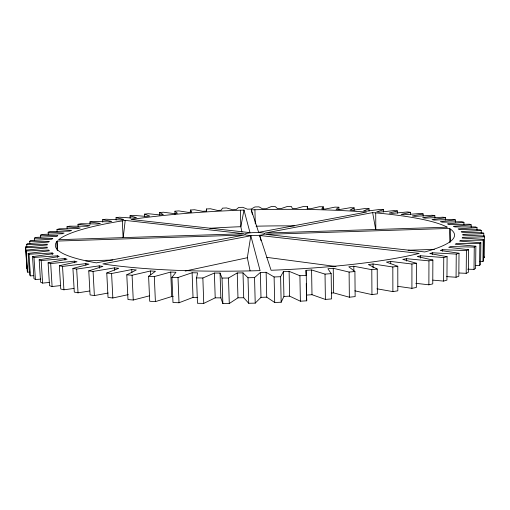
<?xml version="1.0" encoding="UTF-8"?>
<svg xmlns="http://www.w3.org/2000/svg" width="510" height="510" viewBox="0 0 510 510"><rect width="100%" height="100%" fill="white"/><g stroke="black" fill="none" stroke-linecap="round" stroke-linejoin="round"><path stroke-width="0.76" d="M410.62 214.697L410.62 212.326L407.369 211.956L392.267 213.371L389.226 213.052L397.36 210.923L397.36 213.263M411.914 288.328L411.933 264.027L416.389 263.249L416.358 287.468L411.914 288.328L397.813 286.32M420.578 258.117L420.584 255.79L443.757 257.531L447.098 256.683L446.938 280.137L443.611 281.087L432.843 280.13M423.147 216.227L423.153 213.926L420.093 213.505L403.977 214.78L401.115 214.41L410.62 212.326M428.872 284.803L428.955 260.859L432.869 260.036L432.767 283.891L428.872 284.803L415.809 283.318M432.601 254.356L432.607 252.781L456.252 254.101L459.013 253.228L458.815 276.273L456.061 277.242L446.639 276.611M434.858 218.07L434.864 215.73L432.021 215.258L414.936 216.367L412.271 215.953L423.153 213.926M442.597 251.245L442.603 249.69L466.42 250.608L468.594 249.728L468.358 272.34L466.191 273.322L459.076 272.99M443.611 281.087L443.757 257.531M445.632 220.103L445.644 217.725L443.043 217.209L425.047 218.133L422.605 217.674L434.864 215.73M450.292 241.721L450.381 229.06L449.444 228.429L265.595 234.351L424.773 251.953L427.374 251.226A199.678 30.504 -1.5 0 0 450.381 229.06M455.353 222.239L455.373 219.918L453.046 219.351L434.195 220.078L432.002 219.574L445.644 217.725M456.061 277.242L456.252 254.101M463.909 224.674L463.934 222.303L461.913 221.691L442.291 222.194L440.372 221.652L455.373 219.918M484.226 256.881L484.219 257.805L484.5 236.034L462.831 235.116L462.723 234.39L483.799 233.637L483.767 236.002M484.5 236.034L484.494 236.85L462.493 237.328L462.156 238.081L483.722 239.343L483.448 260.629L482.932 261.579L479.808 261.598M466.191 273.322L466.42 250.608M471.163 227.199L471.189 224.878L469.506 224.221L449.208 224.483L447.595 223.896L463.934 222.303M474.007 269.376L474.262 247.095L475.868 246.222L475.607 268.394L474.007 269.376L467.715 269.197M476.984 229.997L477.009 227.632L475.696 226.931L454.837 226.924L453.556 226.3L471.189 224.878M479.566 265.449L479.833 243.614L480.879 242.747L480.605 264.473L479.566 265.449L475.69 265.404M481.23 232.879L481.261 230.558L480.356 229.812L459.064 229.525L458.146 228.862L477.009 227.632M482.932 261.579L483.212 240.184L483.722 239.343M307.46 208.858L307.422 206.537L303.431 206.499L296.1 208.533L292.383 208.513L291.388 206.461L287.353 206.467L281.201 208.539L277.459 208.565L275.228 206.563L271.173 206.62L266.201 208.711L262.44 208.781L258.991 206.85L254.93 206.945L251.162 209.055L247.401 209.17L242.747 207.309L238.693 207.449L236.136 209.565L232.388 209.718L226.548 207.946L222.513 208.131L221.181 210.241L217.464 210.432L210.451 208.756L206.448 208.985L206.365 211.076L202.687 211.312L194.514 209.737L190.561 210.012L190.644 212.338M123.235 237.571L125.211 220.39L244.06 233.733L58.707 239.694L59.562 239.018A199.678 30.504 -1.5 0 1 122.298 220.855L125.211 220.39M307.422 206.537L307.173 208.641L310.839 208.698L319.33 206.716L323.27 206.799L323.302 209.132M26.973 267.546L26.858 268.47L25.621 246.904L47.207 244.966L47.43 244.239L26.698 244.475L26.851 246.821M250.072 270.81L247.331 257.735L250.824 235.773L102.854 263.912L106.258 264.422A199.678 30.504 -1.5 0 0 254.579 270.784L260.087 270.631L250.824 235.773M243.997 210.075L249.989 232.63L131.159 219.491L134.194 219.051A199.678 30.504 -1.5 0 1 240.357 210.203L243.997 210.075L240.828 226.695L241.957 232.088M283.93 296.444L289.61 296.144L300.384 301.206L306.714 300.804L306.459 295.099L311.992 294.703L325.393 299.434L331.494 298.917L331.162 273.634L325.029 274.112L311.584 269.969L306.025 270.345L306.268 275.381L299.912 275.751L289.106 271.32L283.394 271.594L283.93 296.444L281.163 302.22L274.699 302.494L266.743 297.164L260.986 297.349L255.217 303.131L248.721 303.278L243.716 297.744L237.972 297.821L229.283 303.52L222.851 303.539L220.855 297.878L215.207 297.84L203.751 303.393L197.478 303.284L196.554 277.912L197.606 272.856L192.111 272.742L178.009 277.504L171.959 277.312L172.986 302.513L179.01 302.755L193.029 297.413L197.721 297.54M281.163 302.22L280.602 276.707L283.394 271.594M323.27 206.799L321.753 208.934L325.354 209.036L334.993 207.117L338.863 207.245L338.889 209.591M26.698 244.475L27.285 243.672L48.718 242.065L49.349 241.351L29.695 241.287L29.848 243.589M171.959 277.312L175.976 272.257L170.729 272.047L154.307 276.579L148.601 276.28L149.717 301.263L155.403 301.62L171.73 296.546L173.228 296.622M56.712 241.753L57.286 241.064L244.347 235.04L96.377 262.854L93.311 262.299A199.678 30.504 -1.5 0 1 56.712 241.753L57.222 250.244M196.554 277.912L202.859 277.995L214.385 273.048L220.052 273.06L222.035 278.058L228.493 278.026L237.239 272.958L243.009 272.875L248.013 277.746L254.541 277.599L260.355 272.474L266.137 272.289L274.106 276.975L280.602 276.707M29.695 241.287L30.715 240.503L51.829 239.209L52.842 238.508L34.361 238.176L34.514 240.516M338.863 207.245L336.058 209.4L339.59 209.546L350.357 207.697L354.144 207.876L354.163 210.248M148.601 276.28L155.454 271.282L150.526 270.982L132.077 275.234L126.786 274.839L127.978 299.548L133.257 300.02L149.309 295.87M34.361 238.176L35.776 237.411L56.431 236.423L57.796 235.741L40.564 235.155L40.704 237.45M354.144 207.876L350.032 210.043L353.468 210.235L365.358 208.475L369.036 208.698L369.055 210.981M126.786 274.839L136.297 269.962L131.746 269.58L111.588 273.507L106.768 273.022L108.031 297.426L112.837 297.993L128.265 294.627M40.564 235.155L42.336 234.415L62.398 233.72L64.088 233.057L48.157 232.248L48.297 234.594M369.036 208.698L363.604 210.866L366.926 211.102L379.912 209.438L383.469 209.712L383.482 212.02M106.768 273.022L118.722 268.317L114.597 267.858L93.069 271.435L88.766 270.867L90.085 294.92L94.375 295.577L108.145 293.027M48.157 232.248L50.254 231.54L69.615 231.106L71.604 230.475L57.012 229.462L57.152 231.763M442.603 249.69L440.296 250.467L459.013 253.228M383.469 209.712L376.692 211.867L379.886 212.147L393.943 210.598L397.36 210.923M88.766 270.867L102.899 266.386L99.24 265.863L76.672 269.057L72.924 268.426L74.288 292.096L78.03 292.829L89.639 291M57.012 229.462L59.409 228.786L77.979 228.614L80.236 228.008L67.001 226.81L67.097 228.384M432.607 252.781L429.79 253.54L447.098 256.683M72.924 268.426L88.969 264.199L85.795 263.619L62.532 266.424L59.351 265.735L60.747 289.004L63.916 289.801L73.95 288.456M67.001 226.81L69.666 226.172L87.369 226.236L89.868 225.662L78.011 224.304L78.138 226.625M59.351 265.735L77.016 261.796L74.339 261.171L50.694 263.581L48.099 262.841L49.515 285.689L52.103 286.537L60.735 285.568M420.584 255.79L417.263 256.53L432.869 260.036M185.168 271.046L247.331 257.735M78.011 224.304L80.905 223.699L97.691 223.992L100.4 223.45L89.919 221.946L90.04 224.234M48.099 262.841L67.084 259.22L64.923 258.551L41.189 260.572L39.174 259.8L40.596 282.208L42.611 283.095L49.699 282.432M372.644 212.606L265.111 233.057L447.308 227.192L446.11 226.593A199.678 30.504 -1.5 0 0 375.717 212.88L372.644 212.606L375.672 229.455M428.955 260.859L406.578 258.691L402.779 259.392L416.389 263.249M89.919 221.946L93.024 221.385L108.834 221.882L111.735 221.378L102.625 219.746L102.752 222.105M39.174 259.8L59.192 256.505L57.541 255.81L33.985 257.442L32.538 256.645L33.953 278.613L35.407 279.518L40.877 279.11M102.625 219.746L105.914 219.223L120.711 219.912L123.783 219.447L116.031 217.706L116.146 220.033M376.979 288.794L392.885 291.612L397.825 290.815L397.787 266.265L386.433 262.083L390.685 261.432L411.933 264.027M354.832 290.827L371.949 294.589L377.349 293.875L377.215 269.038L368.379 264.569L373.046 263.97L392.821 266.985L397.787 266.265M32.538 256.645L53.32 253.687L52.16 252.973L29.032 254.229L28.133 253.419L49.413 250.805L48.737 250.078L26.239 250.977L25.863 250.161L47.404 247.885L47.188 247.159L25.5 247.713M116.031 217.706L119.48 217.222L133.225 218.095L136.444 217.662L130.044 215.832L130.152 218.133M130.044 215.832L133.633 215.392L146.3 216.425L149.647 216.036L144.579 214.123L144.687 216.508M331.296 293.072L333.565 292.861L349.356 297.215L355.145 296.597L354.915 271.505L348.802 266.794L353.825 266.265L371.796 269.682L377.215 269.038M144.579 214.123L148.289 213.722L159.853 214.914L163.308 214.557L159.56 212.581L159.662 214.946M331.162 273.634L327.924 268.732L333.253 268.279L349.101 272.072L354.915 271.505M159.56 212.581L163.366 212.224L173.821 213.556L177.365 213.237L174.911 211.21L175.032 214.334M174.911 211.21L178.8 210.898L188.113 212.351L191.734 212.077L190.561 210.012M28.133 253.419L29.535 274.941L30.441 275.865L33.615 275.68M481.261 230.558L461.238 231.565L461.76 232.26L483.333 232.853L483.799 233.637M25.863 250.161L27.247 271.243L27.623 272.168L29.943 272.072M85.744 260.903L112.774 260.011M408.108 250.238L434.341 249.371M251.277 209.846L254.917 209.75A199.678 30.504 -1.5 0 1 363.228 211.86L366.397 212.096L258.653 232.35L251.277 209.846L252.386 214.315M483.212 240.184L460.441 240.357L459.637 241.122L480.879 242.747M479.833 243.614L456.488 243.448L455.194 244.226L475.868 246.222M474.262 247.095L450.559 246.566L448.762 247.35L468.594 249.728M259.679 235.486L419.207 253.4L416.243 254.114A199.678 30.504 -1.5 0 1 276.567 270.045L271.084 270.262L259.679 235.486L261.012 240.714M266.755 257.352L335.975 266.507M26.239 250.977L27.623 272.168M25.621 246.904L25.78 249.282M33.985 257.442L35.407 279.518M29.032 254.229L30.441 275.865M41.189 260.572L42.611 283.095M52.16 252.973L52.256 254.509M50.694 263.581L52.103 286.537M64.923 258.551L65.012 260.094M62.532 266.424L63.916 289.801M57.541 255.81L57.63 257.378M76.672 269.057L78.03 292.829M74.339 261.171L74.428 262.733M85.795 263.619L85.878 265.155M93.069 271.435L94.375 295.577M99.24 265.863L99.361 268.203M114.597 267.858L114.718 270.236M111.588 273.507L112.837 297.993M122.298 220.855L123.108 237.558M131.746 269.58L131.892 272.678M132.077 275.234L133.257 300.02M154.307 276.579L155.403 301.62M150.526 270.982L150.705 274.903M170.729 272.047L171.73 296.546M449.444 228.429L449.998 242.562M178.009 277.504L179.01 302.755M192.111 272.742L193.029 297.413M202.859 277.995L203.751 303.393M206.448 208.985L206.531 211.299M222.035 278.058L222.851 303.539M220.052 273.06L220.855 297.878M214.385 273.048L215.207 297.84M228.493 278.026L229.283 303.52M57.286 241.064L57.566 250.295M240.357 210.203L240.828 226.695A198.97 34.584 -1.5 0 0 209.897 228.308M237.239 272.958L237.972 297.821M248.013 277.746L248.721 303.278M243.009 272.875L243.716 297.744M260.355 272.474L260.986 297.349M254.917 209.75L255.287 223.877M254.541 277.599L255.217 303.131M266.137 272.289L266.743 297.164M274.106 276.975L274.699 302.494M289.106 271.32L289.61 296.144M299.912 275.751L300.384 301.206M306.268 275.381L306.714 300.804M306.025 270.345L306.108 274.986M306.255 283.496L306.459 295.099M311.584 269.969L311.992 294.703M325.029 274.112L325.393 299.434M333.253 268.279L333.565 292.861M353.825 266.265L353.87 270.982M349.101 272.072L349.356 297.215M375.717 212.88L375.806 229.43M373.046 263.97L373.065 267.865M371.796 269.682L371.949 294.589M392.821 266.985L392.885 291.612M390.685 261.432L390.698 263.817M406.578 258.691L406.578 261.05M256.071 226.21A198.97 34.584 -1.5 0 1 294.385 225.904M249.664 235.48A10.028 1.498 -1.5 0 0 264.805 233.822A10.028 1.498 -1.5 0 0 249.881 232.872A10.028 1.498 -1.5 0 0 249.664 235.48"/></g></svg>
